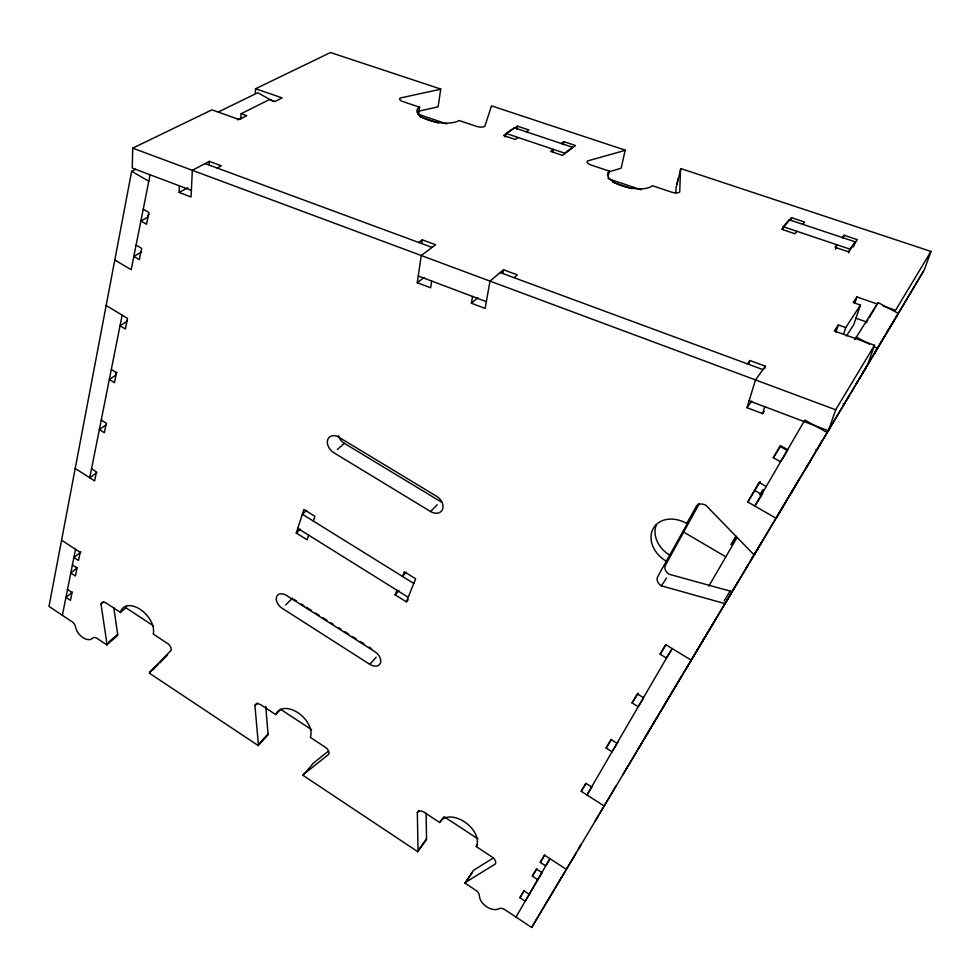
<?xml version="1.0" encoding="UTF-8"?>
<svg xmlns="http://www.w3.org/2000/svg" width="980" height="980" viewBox="0 0 980 980"><rect width="100%" height="100%" fill="white"/><g stroke="black" fill="none" stroke-linecap="round" stroke-linejoin="round"><path stroke-width="1.47" d="M240.774 118.984L241.129 113.704L246.764 115.701L239.169 119.536L211.913 109.858L132.717 148.127L132.263 168.058L191.382 190.365M675.833 192.876L676.065 187.229A6.542 2.585 12.4 0 1 676.445 186.555L677.682 181.594M217.156 168.033L221.309 165.792L209.304 161.369L192.337 170.312L191.063 196.98L179.132 192.46L179.414 185.857M209.12 164.689L209.304 161.369M255.29 93.345L255.609 88.739L330.517 52.528L440.718 89.033L438.183 106.6A6.149 2.34 9 0 1 437.178 107.028L417.835 111.389M418.558 114.721L419.599 107.2L402.902 101.565A6.37 2.401 8.3 0 1 400.428 97.963L439.677 89.437A6.211 2.266 8.5 0 0 440.706 89.021M421.792 243.224L422.282 239.831L435.61 244.743L421.253 255.523L417.26 282.718L430.661 287.789L431.69 281.052M514.071 277.695L517.366 274.865L503.524 269.757L490.012 281.113L485.149 308.443L471.405 303.237L472.556 296.462M505.349 137.041L505.778 134.615M516.852 129.127L517.379 126.138L528.882 129.985L526.199 131.859M502.899 273.175L503.524 269.757M135.73 169.246L131.651 171.292L49 606.399L71.822 621.577A5.684 3.381 48.5 0 1 75.105 625.51L76.367 629.76A11.429 6.823 48.3 0 0 90.772 639.352L93.345 637.637A5.709 3.418 47.9 0 1 97.302 638.531L106.857 644.889L117.588 635.518A5.672 3.442 47.8 0 0 117.649 634.317L113.827 607.759M552.745 152.194L553.284 149.401L550.625 151.373L562.532 155.391L575.517 145.554L563.77 141.635L561.173 143.558M563.169 144.636L563.77 141.635M62.377 615.305L75.521 549.29M122.133 315.156L89.756 477.762L96.934 472.544M150.087 174.783L131.173 269.757L114.807 259.982M608.262 175.763L609.278 171.157L591.038 165.007A6.652 2.622 11.1 0 1 587.571 160.941L624.272 150.614A6.48 2.475 11.2 0 0 625.191 150.136L621.198 168.021A6.431 2.511 11.1 0 1 620.242 168.487L608.702 171.88M676.8 184.252L678.283 178.274M678.907 176.608L680.647 169.589M677.927 180.589L678.662 177.601M782.53 229.198L783.265 226.711L789.157 219.753L855.16 241.827L853.531 246.789M790.713 220.525L791.558 217.707L804.568 222.043L802.669 224.359M748.855 363.997L749.896 360.53L765.38 366.226L764.67 368.541M764.13 411.392L762.611 413.609L747.017 407.704L755.482 379.934L765.38 366.226M762.611 413.609L764.755 406.725M835.511 249.128L836.883 244.841L835.07 247.291L848.594 251.848L857.365 239.684L844.05 235.237L842.286 237.613M308.627 535.129L307.083 539.772L296.254 533.01L303.91 509.478L314.899 516.288L313.318 521.042M843.131 238.067L844.05 235.237M491.299 106.538L484.818 126.359A6.468 2.487 9.4 0 1 476.231 126.285L459.081 120.503A22.54 8.612 8.8 0 1 428.811 120.246A22.54 8.612 8.8 0 1 419.599 107.2M848.668 252.877L849.893 249.128L855.16 241.827M835.891 332.245L838.329 324.944L845.752 327.565L860.44 305.099L853.213 302.587L856.937 296.964L876.157 303.616M843.511 334.217L845.752 327.565M854.756 303.445L856.937 296.964M860.44 305.099L853.813 324.527L846.438 335.969M838.329 324.944L834.286 330.995L874.503 345.291L835.683 409.775L828.431 430.747L749.112 400.82M874.503 345.291L867.459 365.246L531.662 927.472L505.019 909.746A6.235 3.847 36.1 0 0 500.094 908.338L496.407 909.55A12.434 7.705 36.5 0 1 479.882 898.55L479.171 894.422A6.174 3.822 37 0 0 475.79 890.306L464.973 883.103L473.071 870.963A6.137 3.847 37 0 1 473.805 870.13L493.393 857.929M609.278 171.157A23.618 9.384 11.7 0 0 622.165 185.906A23.618 9.384 11.7 0 0 652.398 185.698L671.141 192.019A6.799 2.707 12.4 0 0 679.74 191.958L680.524 169.246A6.615 2.548 12.8 0 1 680.88 168.585L931 251.431L924.348 269.745L862.817 373.013M408.244 599.711L406.345 601.818L395.148 594.823L396.961 590.254M406.345 601.818L415.655 578.8L404.299 571.744L402.449 576.412L406.308 572.259M698.373 503.855L657.629 576.779A7.632 5.88 33.5 0 0 661.341 585.82L722.885 603.055A7.791 5.978 30.6 0 1 724.943 603.986L737.45 582.671M699.193 503.769L665.445 565.264A7.546 5.856 33.3 0 0 669.095 574.231L730.063 591.062A7.693 5.954 30.4 0 1 732.097 591.981M666.192 561.16A27.195 21.413 33.4 0 1 653.17 528.612A27.195 21.413 33.4 0 1 686.796 523.541L696.584 505.962A7.95 6.382 32.4 0 1 705.87 505.288L752.542 553.308A8.085 6.419 29.1 0 0 754.392 554.692L761.399 542.92A7.987 6.394 28.8 0 1 760.921 542.614M529.494 894.201L525.207 901.196L519.927 897.705L523.92 890.783L529.274 894.323L542.295 872.151M537.775 879.697L532.348 876.132L536.464 868.991L541.866 872.531M550.197 858.603L545.701 865.928L540.274 862.376L544.464 855.099L566.366 869.383M604.231 806.001L581.201 791.301L585.832 783.253L591.614 786.928M618.147 741.885L612.035 751.783L606.106 748.046L611.018 739.52L616.984 743.269M643.419 698.226L638.225 706.727L632.088 702.93L637.294 693.877L643.48 697.699M671.729 649.63L666.486 658.107L660.128 654.236L665.665 644.62L691.353 660.189M785.298 502.912L776.123 518.298L747.801 501.981L759.059 482.43L766.213 486.521M784.098 456.19L780.582 461.801L773.306 457.672L780.288 445.545L787.614 449.685M747.801 501.981L760.235 481.572M736.041 536.158L731.068 544.733L735.931 536.966M760.014 494.863L763.016 489.694M515.995 917.047L549.927 858.652M672.072 648.49L586.947 794.964L591.798 787.075M708.822 586.101L737.083 537.493M854.781 339.644L878.08 302.575L898.366 313.404L884.107 337.267M784.527 455.455L787.675 450.175M866.32 322.714L867.79 320.203M869.26 317.679L878.08 302.575M656.906 717.519L653.329 723.522M873.401 355.091L923.368 271.387M810.693 460.429L805.866 468.514M148.825 214.277L147.331 217.425L140.9 220.953L146.522 224.261L148.899 212.489L143.239 209.181M548.751 898.856L548.996 898.452M561.736 877.112L561.442 877.59M531.662 927.472L576.412 852.539M578.298 849.403L581.336 844.172M595.227 820.86L615.967 786.083M622.827 774.739L651.112 727.307M663.607 706.323L681.321 676.604M695.849 652.337L697.76 649.128M700.418 644.693L869.039 362.38M638.384 748.83L642.439 742.032M660.434 711.921L664.722 704.73M685.375 670.026L715.829 618.993M745.694 568.902L747.556 565.779M750.754 560.425L760.627 543.863M783.547 505.521L799.986 477.946M818.092 447.676L821.987 441.147A6.591 5.537 25.5 0 0 821.571 440.927M874.209 353.743L877.186 348.745M890.404 326.646L891.812 324.27M790.052 494.986L794.584 487.366M856.202 383.903L857.88 381.085M863.184 372.204L877.59 348.035M888.26 330.211L890.673 326.168M724.098 601.034L730.063 591.062M579.682 846.953L580.246 845.997M625.865 769.508L627.837 766.201M644.791 737.805L708.001 631.977M858.97 379.481L862.559 373.454M878.092 347.251L883.899 337.524M792.257 491.274L792.894 490.208M807.287 466.125L808.427 464.226M931 251.431L895.548 310.329L883.066 306.005M540.274 862.376L544.794 855.087M532.348 876.132L536.869 868.831M519.927 897.705L524.447 890.391M606.106 748.046L611.483 739.422M581.201 791.301L585.832 783.853M762.759 493.43L754.857 506.048L804.837 420.053L827.328 432.609M632.088 702.93L638.201 693.166M660.128 654.236L666.18 644.607M760.162 494.937L763.334 489.865M773.306 457.672L780.386 446.611L786.94 450.31M464.973 883.103A6.186 3.834 37.1 0 1 465.696 882.27L472.458 872.139M661.341 585.82L666.523 578.065M465.696 882.27L495.39 863.956A6.321 4.006 36.8 0 0 492.965 857.623L476.255 846.548L477.627 844.515M686.796 523.541L690.68 517.893M747.017 407.704L751.685 401.102M419.465 848.607L426.508 838.819L426.141 813.241M106.857 644.889A5.721 3.43 47.8 0 0 106.918 643.689L101.013 604.158A5.843 3.565 48.4 0 1 106.514 603.264L120.454 612.427A20.58 12.691 47.7 0 1 140.238 609.376A20.58 12.691 47.7 0 1 153.235 633.999L168.229 643.946A5.892 3.651 46.8 0 1 171.084 650.316L149.793 672.194A5.77 3.504 46.4 0 0 149.315 673.138L258.218 745.572A5.88 3.626 43.6 0 0 258.377 744.408L254.935 705.551A5.99 3.773 44 0 1 261.084 704.963L275.784 714.628A21.131 13.389 43 0 1 297.908 712.693A21.131 13.389 43 0 1 310.354 737.389L326.181 747.875A6.064 3.847 42 0 1 328.827 754.233L303.543 774.445A5.941 3.687 42 0 0 302.955 775.327L417.774 851.706L426.239 839.946A6.039 3.798 38.7 0 0 426.508 838.819M417.774 851.706A6.101 3.798 38.8 0 0 418.043 850.579L417.333 812.543A6.199 3.945 38.9 0 1 424.205 812.298L439.726 822.514L443.266 817.577M417.333 812.543L418.779 810.595M747.397 363.874L749.896 360.53M796.912 231.39L794.964 233.767L781.746 229.308L791.558 217.707M302.955 775.327L312.289 764.473A5.892 3.687 41.9 0 1 312.877 763.579L328.545 751.011M369.827 664.342A9.702 6.578 42.4 0 0 380.387 663.154A9.702 6.578 42.4 0 0 374.862 651.688L286.466 595.423A9.543 6.394 45.5 0 0 276.544 596.906A9.543 6.394 45.5 0 0 282.203 608.323L369.827 664.342L376.173 657.176M395.148 594.823L399.007 590.634M259.994 742.644L268.042 733.885L265.739 706.384M258.218 745.572L267.883 735.061A5.831 3.638 43.6 0 0 268.042 733.885M275.784 714.628L280.672 709.373L311.652 729.708M254.935 705.551L257.409 702.954M430.6 511.523A10.609 7.914 44.2 0 0 442.543 509.331A10.609 7.914 44.2 0 0 436.651 496.321L338.872 437.215A10.461 7.644 48.5 0 0 327.712 439.726A10.461 7.644 48.5 0 0 333.751 452.674L430.6 511.523L437.117 504.761M167.617 654.922L160.23 662.505A5.721 3.516 46.4 0 0 159.948 662.933M285.621 604.966L292.383 598.302M149.793 672.194L158.503 664.109M152.819 669.879L154.558 668.262M296.254 533.01L300.444 529.139M306.654 510.31L302.355 514.231L413.781 583.455M337.316 449.538L344.36 443.34L440.339 501.417A10.498 7.889 44.1 0 0 441.992 502.262M108.719 642.108L117.649 634.317M120.454 612.427L125.906 607.759A20.482 12.703 47.7 0 1 126.665 605.64M471.405 303.237L477.811 297.798M101.013 604.158L103.77 601.843M72.447 592.091L65.954 597.335L70.474 600.336L72.055 592.52L67.473 589.495M80.972 551.948L73.892 557.485L78.522 560.523L80.189 552.328L61.581 540.201M417.26 282.718L423.985 277.499M418.693 242.464L422.282 239.831M106.502 424.585L99.36 429.559L104.37 432.707L106.281 423.225L101.246 420.077M518.028 137.531L515.272 139.454L503.61 135.522L517.379 126.138M127.449 321.122L120.026 325.74L125.342 328.974L127.486 318.39L106.159 305.466M141.757 251.86L133.831 256.405L139.356 259.688L141.647 248.332L136.097 245.037M179.132 192.46L187.903 187.719M237.319 119.842L241.35 117.808M241.129 113.704L269.439 99.568L274.964 101.491L282.093 97.902L255.609 88.739M218.271 112.014L257.764 92.745L273.653 101.553M625.191 150.136L491.85 105.963A6.296 2.352 9.5 0 0 491.299 106.538M783.265 226.711L849.893 249.128M417.799 114.109L446.721 123.921M607.98 178.581L640.932 189.753M419.808 116.718L438.305 122.99M612.953 182.28L631.5 188.577M855.834 318.194L866.712 322.016M205.102 163.574L432.07 247.401M500.192 272.562L762.93 369.607M132.717 148.127L835.683 409.775M418.252 275.98L486.362 301.668M856.287 337.059L869.517 344.213M873.486 346.357L877.455 348.5M755.017 490.649L761.386 494.3M131.651 171.292L148.801 181.239M682.521 531.417L725.898 556.861M111.316 369.485L116.51 372.682L114.489 382.69L109.331 379.493L115.42 375.463A4.839 2.009 -57.3 0 1 116.841 372.241M297.773 528.355L408.182 597.261M91.556 468.783L96.444 471.895L94.631 480.874L75.203 468.477M293.669 599.111L296.23 600.74M301.338 603.999L303.898 605.628M306.446 607.245L311.567 610.503M315.401 612.941L319.235 615.391M323.069 617.829L326.904 620.267M330.738 622.704L333.298 624.334M338.406 627.592L340.966 629.221M344.801 631.659L348.635 634.097M352.469 636.547L356.304 638.985M360.138 641.422L363.972 643.86M369.093 647.119L371.641 648.748M72.41 564.933L77.028 567.959L75.399 576.007L70.756 572.957L76.403 568.486A4.422 1.593 -54.8 0 1 76.869 567.249M125.906 607.759L153.542 625.902M443.977 816.597L477.922 838.88M848.729 395.43A6.799 5.868 22.6 0 0 849.145 395.675L844.086 404.164A6.86 5.905 23.1 0 1 843.253 403.638M815.911 449.452A6.652 5.562 25.9 0 1 816.781 449.881M439.726 822.514A21.964 13.99 37.8 0 1 464.434 821.804A21.964 13.99 37.8 0 1 476.255 846.548M344.36 443.34A10.351 7.632 48.6 0 1 338.394 435.573M670.112 555.403A27.036 21.364 33.3 0 1 656.269 524.962M572.528 147.27L564.737 153.174L505.986 133.403L514.255 127.78L572.528 147.27"/></g></svg>
